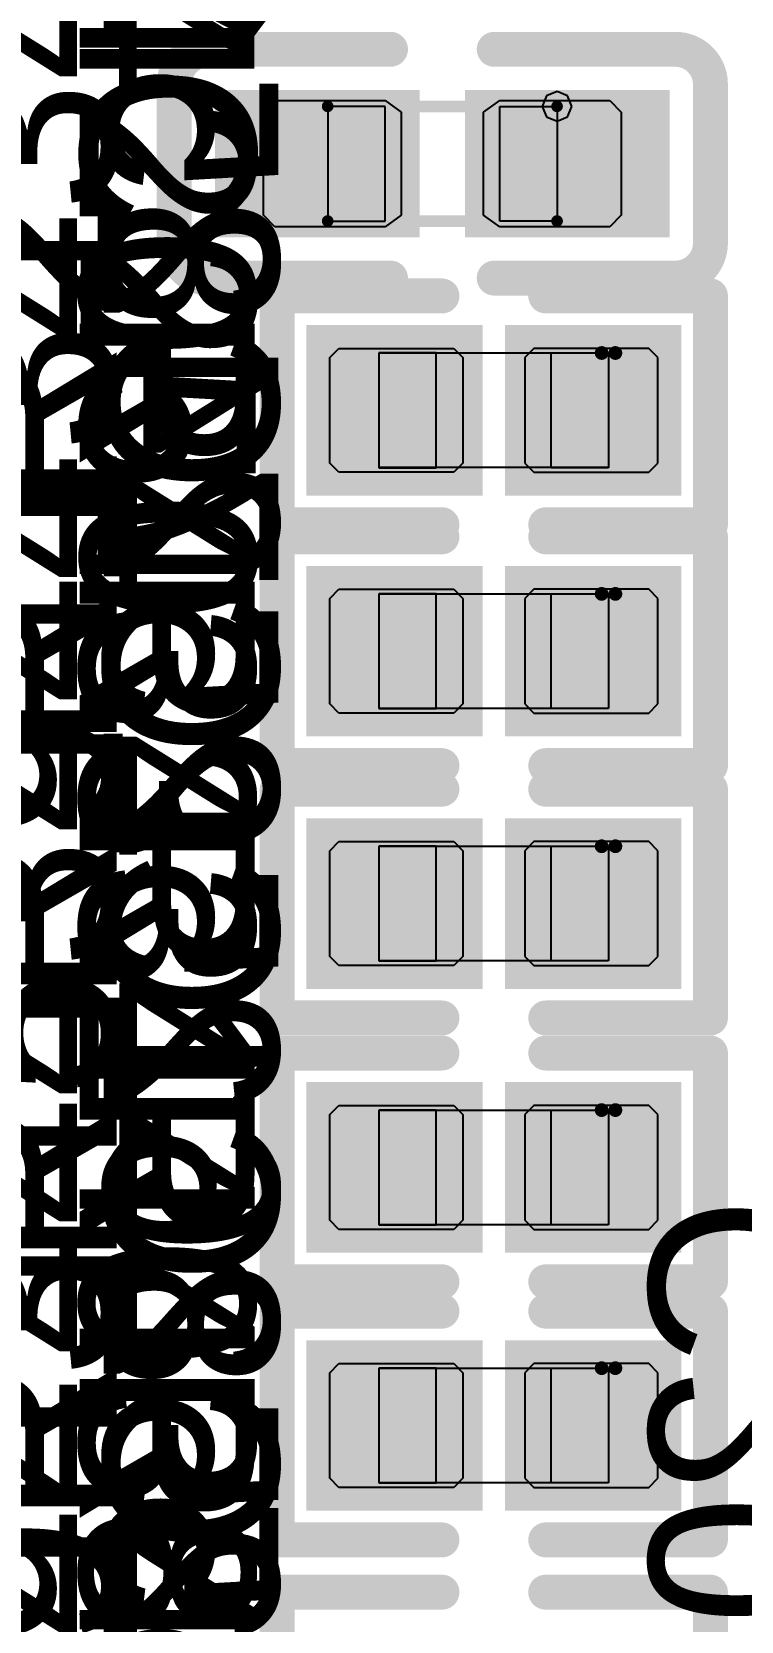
# Model space of a CAD drawing. Header units: millimetres. Extents: x 892 to 1144, y 1011 to 1123.
# Drawn here: x 1001.39 to 1004.48, y 1041.07 to 1048 of the extents above; entities that cross this region are included whole.
import ezdxf

# ---------------------------------------------------------------- set-up
doc = ezdxf.new("R2010")
doc.units = ezdxf.units.MM
for name, color, linetype in [('BottomOverlay', 54, 'Continuous'), ('Mechanical15', 56, 'Continuous'), ('Mechanical4', 56, 'Continuous'), ('Mechanical5', 56, 'Continuous'), ('Mechanical6', 56, 'Continuous'), ('TopLayer', 1, 'Continuous'), ('TopOverlay', 2, 'Continuous'), ('TopPaste', 8, 'Continuous'), ('TopSolder', 216, 'Continuous')]:
    doc.layers.add(name, color=color, linetype=linetype)

msp = doc.modelspace()

# ---------------------------------------------------------------- linework, layer by layer
at = {"layer": 'Mechanical15'}
for p, q in [((1003.675, 1047.74), (1003.6291, 1047.7209)), ((1003.7209, 1047.7209), (1003.675, 1047.74)), ((1002.925, 1047.675), (1002.675, 1047.675)), ((1002.675, 1047.675), (1002.675, 1047.175)), ((1002.925, 1047.175), (1002.925, 1047.675)), ((1003.425, 1047.675), (1003.675, 1047.675)), ((1003.425, 1047.175), (1003.425, 1047.675)), ((1003.6291, 1047.7209), (1003.6101, 1047.675)), ((1003.6101, 1047.675), (1003.6101, 1047.675)), ((1003.6101, 1047.675), (1003.6291, 1047.6291)), ((1003.675, 1047.675), (1003.675, 1047.175)), ((1003.7399, 1047.675), (1003.7209, 1047.7209)), ((1003.7209, 1047.6291), (1003.7399, 1047.675)), ((1003.7399, 1047.675), (1003.7399, 1047.675)), ((1003.6291, 1047.6291), (1003.675, 1047.6101)), ((1003.675, 1047.6101), (1003.7209, 1047.6291)), ((1002.675, 1047.175), (1002.925, 1047.175)), ((1003.675, 1047.175), (1003.425, 1047.175))]:
    msp.add_line(p, q, dxfattribs=at)
at = {"layer": 'Mechanical15', "const_width": 0.0508}
for points in [[(1002.675, 1047.675), (1003.675, 1047.675)], [(1002.675, 1047.175), (1002.675, 1047.675)], [(1003.675, 1047.175), (1003.675, 1047.675)], [(1002.675, 1047.175), (1003.675, 1047.175)]]:
    msp.add_lwpolyline(points, dxfattribs=at)
at = {"layer": 'Mechanical15', "const_width": 0.0254}
for points in [[(1002.6623, 1047.675, 1), (1002.6877, 1047.675, 1)], [(1002.6623, 1047.675, 1), (1002.6877, 1047.675, 1)], [(1003.6623, 1047.675, 1), (1003.6877, 1047.675, 1)], [(1003.6623, 1047.675, 1), (1003.6877, 1047.675, 1)], [(1002.6623, 1047.175, 1), (1002.6877, 1047.175, 1)], [(1002.6623, 1047.175, 1), (1002.6877, 1047.175, 1)], [(1003.6623, 1047.175, 1), (1003.6877, 1047.175, 1)], [(1003.6623, 1047.175, 1), (1003.6877, 1047.175, 1)]]:
    msp.add_lwpolyline(points, format="xyb", close=True, dxfattribs=at)
at = {"layer": 'Mechanical4'}
for p, q in [((1002.8993, 1046.6002), (1003.8993, 1046.6002)), ((1002.8993, 1046.1001), (1002.8993, 1046.6002)), ((1003.8993, 1046.6002), (1003.8993, 1046.1001)), ((1003.8993, 1046.1001), (1002.8993, 1046.1001)), ((1002.8993, 1045.5502), (1003.8993, 1045.5502)), ((1002.8993, 1045.0501), (1002.8993, 1045.5502)), ((1003.8993, 1045.5502), (1003.8993, 1045.0501)), ((1003.8993, 1045.0501), (1002.8993, 1045.0501)), ((1002.8993, 1044.4502), (1003.8993, 1044.4502)), ((1002.8993, 1043.9501), (1002.8993, 1044.4502)), ((1003.8993, 1044.4502), (1003.8993, 1043.9501)), ((1003.8993, 1043.9501), (1002.8993, 1043.9501)), ((1002.8993, 1043.3002), (1003.8993, 1043.3002)), ((1002.8993, 1042.8001), (1002.8993, 1043.3002)), ((1003.8993, 1043.3002), (1003.8993, 1042.8001)), ((1003.8993, 1042.8001), (1002.8993, 1042.8001)), ((1002.8993, 1042.1752), (1003.8993, 1042.1752)), ((1002.8993, 1041.6751), (1002.8993, 1042.1752)), ((1003.8993, 1042.1752), (1003.8993, 1041.6751)), ((1003.8993, 1041.6751), (1002.8993, 1041.6751))]:
    msp.add_line(p, q, dxfattribs=at)
at = {"layer": 'Mechanical5'}
for p, q in [((1003.1485, 1046.6), (1002.8985, 1046.6)), ((1002.8985, 1046.6), (1002.8985, 1046.1)), ((1003.1485, 1046.1), (1003.1485, 1046.6)), ((1003.6495, 1046.6), (1003.8995, 1046.6)), ((1003.6495, 1046.1), (1003.6495, 1046.6)), ((1003.8995, 1046.6), (1003.8995, 1046.1)), ((1002.8985, 1046.1), (1003.1485, 1046.1)), ((1003.8995, 1046.1), (1003.6495, 1046.1)), ((1003.1485, 1045.55), (1002.8985, 1045.55)), ((1002.8985, 1045.55), (1002.8985, 1045.05)), ((1003.1485, 1045.05), (1003.1485, 1045.55)), ((1003.6495, 1045.55), (1003.8995, 1045.55)), ((1003.6495, 1045.05), (1003.6495, 1045.55)), ((1003.8995, 1045.55), (1003.8995, 1045.05)), ((1002.8985, 1045.05), (1003.1485, 1045.05)), ((1003.8995, 1045.05), (1003.6495, 1045.05)), ((1003.1485, 1044.45), (1002.8985, 1044.45)), ((1002.8985, 1044.45), (1002.8985, 1043.95)), ((1003.1485, 1043.95), (1003.1485, 1044.45)), ((1003.6495, 1044.45), (1003.8995, 1044.45)), ((1003.6495, 1043.95), (1003.6495, 1044.45)), ((1003.8995, 1044.45), (1003.8995, 1043.95)), ((1002.8985, 1043.95), (1003.1485, 1043.95)), ((1003.8995, 1043.95), (1003.6495, 1043.95)), ((1003.1485, 1043.3), (1002.8985, 1043.3)), ((1002.8985, 1043.3), (1002.8985, 1042.8)), ((1003.1485, 1042.8), (1003.1485, 1043.3)), ((1003.6495, 1043.3), (1003.8995, 1043.3)), ((1003.6495, 1042.8), (1003.6495, 1043.3)), ((1003.8995, 1043.3), (1003.8995, 1042.8)), ((1002.8985, 1042.8), (1003.1485, 1042.8)), ((1003.8995, 1042.8), (1003.6495, 1042.8)), ((1003.1485, 1042.175), (1002.8985, 1042.175)), ((1002.8985, 1042.175), (1002.8985, 1041.675)), ((1003.1485, 1041.675), (1003.1485, 1042.175)), ((1003.6495, 1042.175), (1003.8995, 1042.175)), ((1003.6495, 1041.675), (1003.6495, 1042.175)), ((1003.8995, 1042.175), (1003.8995, 1041.675)), ((1002.8985, 1041.675), (1003.1485, 1041.675)), ((1003.8995, 1041.675), (1003.6495, 1041.675))]:
    msp.add_line(p, q, dxfattribs=at)
at = {"layer": 'Mechanical6'}
for points, const_width in [([(1003.9293, 1046.5999, 1), (1003.8694, 1046.5999, 1)], 0.06), ([(1003.8544, 1046.5999, 1), (1003.8844, 1046.5999, 1)], 0.03), ([(1003.9143, 1046.5999, 1), (1003.9443, 1046.5999, 1)], 0.03), ([(1003.9293, 1045.5499, 1), (1003.8694, 1045.5499, 1)], 0.06), ([(1003.8544, 1045.5499, 1), (1003.8844, 1045.5499, 1)], 0.03), ([(1003.9143, 1045.5499, 1), (1003.9443, 1045.5499, 1)], 0.03), ([(1003.9293, 1044.4499, 1), (1003.8694, 1044.4499, 1)], 0.06), ([(1003.8544, 1044.4499, 1), (1003.8844, 1044.4499, 1)], 0.03), ([(1003.9143, 1044.4499, 1), (1003.9443, 1044.4499, 1)], 0.03), ([(1003.9293, 1043.2999, 1), (1003.8694, 1043.2999, 1)], 0.06), ([(1003.8544, 1043.2999, 1), (1003.8844, 1043.2999, 1)], 0.03), ([(1003.9143, 1043.2999, 1), (1003.9443, 1043.2999, 1)], 0.03), ([(1003.9293, 1042.1749, 1), (1003.8694, 1042.1749, 1)], 0.06), ([(1003.8544, 1042.1749, 1), (1003.8844, 1042.1749, 1)], 0.03), ([(1003.9143, 1042.1749, 1), (1003.9443, 1042.1749, 1)], 0.03)]:
    msp.add_lwpolyline(points, format="xyb", close=True, dxfattribs=dict(at, const_width=const_width))
at = {"layer": 'TopLayer'}
for points in [[(1003.025, 1047.695), (1002.2349, 1047.695), (1003.025, 1047.155), (1002.2349, 1047.155)], [(1004.1151, 1047.695), (1003.325, 1047.695), (1004.1151, 1047.155), (1003.325, 1047.155)], [(1003.2495, 1046.62), (1002.6838, 1046.62), (1003.2495, 1046.08), (1002.6838, 1046.08)], [(1004.1151, 1046.62), (1003.5494, 1046.62), (1004.1151, 1046.08), (1003.5494, 1046.08)], [(1003.2495, 1045.57), (1002.6838, 1045.57), (1003.2495, 1045.03), (1002.6838, 1045.03)], [(1004.1151, 1045.57), (1003.5494, 1045.57), (1004.1151, 1045.03), (1003.5494, 1045.03)], [(1003.2495, 1044.47), (1002.6838, 1044.47), (1003.2495, 1043.93), (1002.6838, 1043.93)], [(1004.1151, 1044.47), (1003.5494, 1044.47), (1004.1151, 1043.93), (1003.5494, 1043.93)], [(1003.2495, 1043.32), (1002.6838, 1043.32), (1003.2495, 1042.78), (1002.6838, 1042.78)], [(1004.1151, 1043.32), (1003.5494, 1043.32), (1004.1151, 1042.78), (1003.5494, 1042.78)], [(1003.2495, 1042.195), (1002.6838, 1042.195), (1003.2495, 1041.655), (1002.6838, 1041.655)], [(1004.1151, 1042.195), (1003.5494, 1042.195), (1004.1151, 1041.655), (1003.5494, 1041.655)]]:
    msp.add_solid(points, dxfattribs=at)
at = {"layer": 'TopOverlay', "const_width": 0.1524}
for points in [[(1002.0063, 1047.7712, -0.414214), (1002.1587, 1047.9236)], [(1004.1913, 1047.9236, -0.414214), (1004.3437, 1047.7712)], [(1002.1587, 1046.9264, -0.414214), (1002.0063, 1047.0788)], [(1004.3437, 1047.0788, -0.414214), (1004.1913, 1046.9264)]]:
    msp.add_lwpolyline(points, format="xyb", dxfattribs=at)
for points in [[(1002.1587, 1047.9236), (1002.9488, 1047.9236)], [(1003.4012, 1047.9236), (1004.1913, 1047.9236)], [(1002.0063, 1047.0788), (1002.0063, 1047.7712)], [(1004.3437, 1047.0788), (1004.3437, 1047.7712)], [(1002.1587, 1046.9264), (1002.9488, 1046.9264)], [(1003.4012, 1046.9264), (1004.1913, 1046.9264)], [(1002.4552, 1046.8486), (1003.1732, 1046.8486)], [(1002.4552, 1045.8514), (1002.4552, 1046.8486)], [(1003.6257, 1046.8486), (1004.3437, 1046.8486)], [(1004.3437, 1045.8514), (1004.3437, 1046.8486)], [(1002.4552, 1045.8514), (1003.1732, 1045.8514)], [(1003.6257, 1045.8514), (1004.3437, 1045.8514)], [(1002.4552, 1045.7986), (1003.1732, 1045.7986)], [(1002.4552, 1044.8014), (1002.4552, 1045.7986)], [(1003.6257, 1045.7986), (1004.3437, 1045.7986)], [(1004.3437, 1044.8014), (1004.3437, 1045.7986)], [(1002.4552, 1044.8014), (1003.1732, 1044.8014)], [(1003.6257, 1044.8014), (1004.3437, 1044.8014)], [(1002.4552, 1044.6986), (1003.1732, 1044.6986)], [(1002.4552, 1043.7014), (1002.4552, 1044.6986)], [(1003.6257, 1044.6986), (1004.3437, 1044.6986)], [(1004.3437, 1043.7014), (1004.3437, 1044.6986)], [(1002.4552, 1043.7014), (1003.1732, 1043.7014)], [(1003.6257, 1043.7014), (1004.3437, 1043.7014)], [(1002.4552, 1043.5486), (1003.1732, 1043.5486)], [(1002.4552, 1042.5514), (1002.4552, 1043.5486)], [(1003.6257, 1043.5486), (1004.3437, 1043.5486)], [(1004.3437, 1042.5514), (1004.3437, 1043.5486)], [(1002.4552, 1042.5514), (1003.1732, 1042.5514)], [(1003.6257, 1042.5514), (1004.3437, 1042.5514)], [(1002.4552, 1042.4236), (1003.1732, 1042.4236)], [(1002.4552, 1041.4264), (1002.4552, 1042.4236)], [(1003.6257, 1042.4236), (1004.3437, 1042.4236)], [(1004.3437, 1041.4264), (1004.3437, 1042.4236)], [(1002.4552, 1041.4264), (1003.1732, 1041.4264)], [(1003.6257, 1041.4264), (1004.3437, 1041.4264)], [(1002.4552, 1041.1986), (1003.1732, 1041.1986)], [(1002.4552, 1040.2014), (1002.4552, 1041.1986)], [(1003.6257, 1041.1986), (1004.3437, 1041.1986)], [(1004.3437, 1040.2014), (1004.3437, 1041.1986)]]:
    msp.add_lwpolyline(points, dxfattribs=at)
at = {"layer": 'TopOverlay', "const_width": 0.0762}
for points in [[(1002.1206, 1047.9236, 1), (1002.1968, 1047.9236, 1)], [(1002.1206, 1047.9236, 1), (1002.1968, 1047.9236, 1)], [(1002.9107, 1047.9236, 1), (1002.9869, 1047.9236, 1)], [(1003.3631, 1047.9236, 1), (1003.4393, 1047.9236, 1)], [(1004.1532, 1047.9236, 1), (1004.2294, 1047.9236, 1)], [(1004.1532, 1047.9236, 1), (1004.2294, 1047.9236, 1)], [(1001.9682, 1047.7712, 1), (1002.0444, 1047.7712, 1)], [(1001.9682, 1047.7712, 1), (1002.0444, 1047.7712, 1)], [(1004.3056, 1047.7712, 1), (1004.3818, 1047.7712, 1)], [(1004.3056, 1047.7712, 1), (1004.3818, 1047.7712, 1)], [(1001.9682, 1047.0788, 1), (1002.0444, 1047.0788, 1)], [(1001.9682, 1047.0788, 1), (1002.0444, 1047.0788, 1)], [(1004.3056, 1047.0788, 1), (1004.3818, 1047.0788, 1)], [(1004.3056, 1047.0788, 1), (1004.3818, 1047.0788, 1)], [(1002.1206, 1046.9264, 1), (1002.1968, 1046.9264, 1)], [(1002.1206, 1046.9264, 1), (1002.1968, 1046.9264, 1)], [(1002.9107, 1046.9264, 1), (1002.9869, 1046.9264, 1)], [(1003.3631, 1046.9264, 1), (1003.4393, 1046.9264, 1)], [(1004.1532, 1046.9264, 1), (1004.2294, 1046.9264, 1)], [(1004.1532, 1046.9264, 1), (1004.2294, 1046.9264, 1)], [(1002.4171, 1046.8486, 1), (1002.4933, 1046.8486, 1)], [(1002.4171, 1046.8486, 1), (1002.4933, 1046.8486, 1)], [(1003.1351, 1046.8486, 1), (1003.2113, 1046.8486, 1)], [(1003.5876, 1046.8486, 1), (1003.6638, 1046.8486, 1)], [(1004.3056, 1046.8486, 1), (1004.3818, 1046.8486, 1)], [(1004.3056, 1046.8486, 1), (1004.3818, 1046.8486, 1)], [(1002.4171, 1045.8514, 1), (1002.4933, 1045.8514, 1)], [(1002.4171, 1045.8514, 1), (1002.4933, 1045.8514, 1)], [(1003.1351, 1045.8514, 1), (1003.2113, 1045.8514, 1)], [(1003.5876, 1045.8514, 1), (1003.6638, 1045.8514, 1)], [(1004.3056, 1045.8514, 1), (1004.3818, 1045.8514, 1)], [(1004.3056, 1045.8514, 1), (1004.3818, 1045.8514, 1)], [(1002.4171, 1045.7986, 1), (1002.4933, 1045.7986, 1)], [(1002.4171, 1045.7986, 1), (1002.4933, 1045.7986, 1)], [(1003.1351, 1045.7986, 1), (1003.2113, 1045.7986, 1)], [(1003.5876, 1045.7986, 1), (1003.6638, 1045.7986, 1)], [(1004.3056, 1045.7986, 1), (1004.3818, 1045.7986, 1)], [(1004.3056, 1045.7986, 1), (1004.3818, 1045.7986, 1)], [(1002.4171, 1044.8014, 1), (1002.4933, 1044.8014, 1)], [(1002.4171, 1044.8014, 1), (1002.4933, 1044.8014, 1)], [(1003.1351, 1044.8014, 1), (1003.2113, 1044.8014, 1)], [(1003.5876, 1044.8014, 1), (1003.6638, 1044.8014, 1)], [(1004.3056, 1044.8014, 1), (1004.3818, 1044.8014, 1)], [(1004.3056, 1044.8014, 1), (1004.3818, 1044.8014, 1)], [(1002.4171, 1044.6986, 1), (1002.4933, 1044.6986, 1)], [(1002.4171, 1044.6986, 1), (1002.4933, 1044.6986, 1)], [(1003.1351, 1044.6986, 1), (1003.2113, 1044.6986, 1)], [(1003.5876, 1044.6986, 1), (1003.6638, 1044.6986, 1)], [(1004.3056, 1044.6986, 1), (1004.3818, 1044.6986, 1)], [(1004.3056, 1044.6986, 1), (1004.3818, 1044.6986, 1)], [(1002.4171, 1043.7014, 1), (1002.4933, 1043.7014, 1)], [(1002.4171, 1043.7014, 1), (1002.4933, 1043.7014, 1)], [(1003.1351, 1043.7014, 1), (1003.2113, 1043.7014, 1)], [(1003.5876, 1043.7014, 1), (1003.6638, 1043.7014, 1)], [(1004.3056, 1043.7014, 1), (1004.3818, 1043.7014, 1)], [(1004.3056, 1043.7014, 1), (1004.3818, 1043.7014, 1)], [(1002.4171, 1043.5486, 1), (1002.4933, 1043.5486, 1)], [(1002.4171, 1043.5486, 1), (1002.4933, 1043.5486, 1)], [(1003.1351, 1043.5486, 1), (1003.2113, 1043.5486, 1)], [(1003.5876, 1043.5486, 1), (1003.6638, 1043.5486, 1)], [(1004.3056, 1043.5486, 1), (1004.3818, 1043.5486, 1)], [(1004.3056, 1043.5486, 1), (1004.3818, 1043.5486, 1)], [(1002.4171, 1042.5514, 1), (1002.4933, 1042.5514, 1)], [(1002.4171, 1042.5514, 1), (1002.4933, 1042.5514, 1)], [(1003.1351, 1042.5514, 1), (1003.2113, 1042.5514, 1)], [(1003.5876, 1042.5514, 1), (1003.6638, 1042.5514, 1)], [(1004.3056, 1042.5514, 1), (1004.3818, 1042.5514, 1)], [(1004.3056, 1042.5514, 1), (1004.3818, 1042.5514, 1)], [(1002.4171, 1042.4236, 1), (1002.4933, 1042.4236, 1)], [(1002.4171, 1042.4236, 1), (1002.4933, 1042.4236, 1)], [(1003.1351, 1042.4236, 1), (1003.2113, 1042.4236, 1)], [(1003.5876, 1042.4236, 1), (1003.6638, 1042.4236, 1)], [(1004.3056, 1042.4236, 1), (1004.3818, 1042.4236, 1)], [(1004.3056, 1042.4236, 1), (1004.3818, 1042.4236, 1)], [(1002.4171, 1041.4264, 1), (1002.4933, 1041.4264, 1)], [(1002.4171, 1041.4264, 1), (1002.4933, 1041.4264, 1)], [(1003.1351, 1041.4264, 1), (1003.2113, 1041.4264, 1)], [(1003.5876, 1041.4264, 1), (1003.6638, 1041.4264, 1)], [(1004.3056, 1041.4264, 1), (1004.3818, 1041.4264, 1)], [(1004.3056, 1041.4264, 1), (1004.3818, 1041.4264, 1)], [(1002.4171, 1041.1986, 1), (1002.4933, 1041.1986, 1)], [(1002.4171, 1041.1986, 1), (1002.4933, 1041.1986, 1)], [(1003.1351, 1041.1986, 1), (1003.2113, 1041.1986, 1)], [(1003.5876, 1041.1986, 1), (1003.6638, 1041.1986, 1)], [(1004.3056, 1041.1986, 1), (1004.3818, 1041.1986, 1)], [(1004.3056, 1041.1986, 1), (1004.3818, 1041.1986, 1)]]:
    msp.add_lwpolyline(points, format="xyb", close=True, dxfattribs=at)
at = {"layer": 'TopPaste'}
for p, q in [((1002.395, 1047.65), (1002.445, 1047.7)), ((1002.445, 1047.7), (1002.925, 1047.7)), ((1002.925, 1047.7), (1002.995, 1047.65)), ((1003.355, 1047.65), (1003.425, 1047.7)), ((1003.425, 1047.7), (1003.905, 1047.7)), ((1003.905, 1047.7), (1003.955, 1047.65)), ((1002.395, 1047.2), (1002.395, 1047.65)), ((1002.995, 1047.65), (1002.995, 1047.2)), ((1003.355, 1047.2), (1003.355, 1047.65)), ((1003.955, 1047.65), (1003.955, 1047.2)), ((1002.445, 1047.15), (1002.395, 1047.2)), ((1002.995, 1047.2), (1002.925, 1047.15)), ((1003.425, 1047.15), (1003.355, 1047.2)), ((1003.955, 1047.2), (1003.905, 1047.15)), ((1002.925, 1047.15), (1002.445, 1047.15)), ((1003.905, 1047.15), (1003.425, 1047.15)), ((1002.6838, 1046.58), (1002.7238, 1046.62)), ((1002.7238, 1046.62), (1003.2245, 1046.62)), ((1003.2245, 1046.62), (1003.2645, 1046.58)), ((1003.5745, 1046.62), (1003.5345, 1046.58)), ((1004.0751, 1046.62), (1003.5745, 1046.62)), ((1004.1151, 1046.58), (1004.0751, 1046.62)), ((1002.6838, 1046.12), (1002.6838, 1046.58)), ((1003.2645, 1046.58), (1003.2645, 1046.12)), ((1003.5345, 1046.58), (1003.5345, 1046.12)), ((1004.1151, 1046.12), (1004.1151, 1046.58)), ((1002.7238, 1046.08), (1002.6838, 1046.12)), ((1003.2245, 1046.08), (1002.7238, 1046.08)), ((1003.2645, 1046.12), (1003.2245, 1046.08)), ((1003.5345, 1046.12), (1003.5745, 1046.08)), ((1003.5745, 1046.08), (1004.0751, 1046.08)), ((1004.0751, 1046.08), (1004.1151, 1046.12)), ((1002.6838, 1045.53), (1002.7238, 1045.57)), ((1002.6838, 1045.07), (1002.6838, 1045.53)), ((1002.7238, 1045.57), (1003.2245, 1045.57)), ((1003.2245, 1045.57), (1003.2645, 1045.53)), ((1003.2645, 1045.53), (1003.2645, 1045.07)), ((1003.5745, 1045.57), (1003.5345, 1045.53)), ((1003.5345, 1045.53), (1003.5345, 1045.07)), ((1004.0751, 1045.57), (1003.5745, 1045.57)), ((1004.1151, 1045.53), (1004.0751, 1045.57)), ((1004.1151, 1045.07), (1004.1151, 1045.53)), ((1002.7238, 1045.03), (1002.6838, 1045.07)), ((1003.2245, 1045.03), (1002.7238, 1045.03)), ((1003.2645, 1045.07), (1003.2245, 1045.03)), ((1003.5345, 1045.07), (1003.5745, 1045.03)), ((1003.5745, 1045.03), (1004.0751, 1045.03)), ((1004.0751, 1045.03), (1004.1151, 1045.07)), ((1002.6838, 1044.43), (1002.7238, 1044.47)), ((1002.7238, 1044.47), (1003.2245, 1044.47)), ((1003.2245, 1044.47), (1003.2645, 1044.43)), ((1003.5745, 1044.47), (1003.5345, 1044.43)), ((1004.0751, 1044.47), (1003.5745, 1044.47)), ((1004.1151, 1044.43), (1004.0751, 1044.47)), ((1002.6838, 1043.97), (1002.6838, 1044.43)), ((1003.2645, 1044.43), (1003.2645, 1043.97)), ((1003.5345, 1044.43), (1003.5345, 1043.97)), ((1004.1151, 1043.97), (1004.1151, 1044.43)), ((1002.7238, 1043.93), (1002.6838, 1043.97)), ((1003.2245, 1043.93), (1002.7238, 1043.93)), ((1003.2645, 1043.97), (1003.2245, 1043.93)), ((1003.5345, 1043.97), (1003.5745, 1043.93)), ((1003.5745, 1043.93), (1004.0751, 1043.93)), ((1004.0751, 1043.93), (1004.1151, 1043.97)), ((1002.6838, 1043.28), (1002.7238, 1043.32)), ((1002.7238, 1043.32), (1003.2245, 1043.32)), ((1003.2245, 1043.32), (1003.2645, 1043.28)), ((1003.5745, 1043.32), (1003.5345, 1043.28)), ((1004.0751, 1043.32), (1003.5745, 1043.32)), ((1004.1151, 1043.28), (1004.0751, 1043.32)), ((1002.6838, 1042.82), (1002.6838, 1043.28)), ((1003.2645, 1043.28), (1003.2645, 1042.82)), ((1003.5345, 1043.28), (1003.5345, 1042.82)), ((1004.1151, 1042.82), (1004.1151, 1043.28)), ((1002.7238, 1042.78), (1002.6838, 1042.82)), ((1003.2645, 1042.82), (1003.2245, 1042.78)), ((1003.5345, 1042.82), (1003.5745, 1042.78)), ((1004.0751, 1042.78), (1004.1151, 1042.82)), ((1003.2245, 1042.78), (1002.7238, 1042.78)), ((1003.5745, 1042.78), (1004.0751, 1042.78)), ((1002.6838, 1042.155), (1002.7238, 1042.195)), ((1002.7238, 1042.195), (1003.2245, 1042.195)), ((1003.2245, 1042.195), (1003.2645, 1042.155)), ((1003.5745, 1042.195), (1003.5345, 1042.155)), ((1004.0751, 1042.195), (1003.5745, 1042.195)), ((1004.1151, 1042.155), (1004.0751, 1042.195)), ((1002.6838, 1041.695), (1002.6838, 1042.155)), ((1003.2645, 1042.155), (1003.2645, 1041.695)), ((1003.5345, 1042.155), (1003.5345, 1041.695)), ((1004.1151, 1041.695), (1004.1151, 1042.155)), ((1002.7238, 1041.655), (1002.6838, 1041.695)), ((1003.2645, 1041.695), (1003.2245, 1041.655)), ((1003.5345, 1041.695), (1003.5745, 1041.655)), ((1004.0751, 1041.655), (1004.1151, 1041.695)), ((1003.2245, 1041.655), (1002.7238, 1041.655)), ((1003.5745, 1041.655), (1004.0751, 1041.655))]:
    msp.add_line(p, q, dxfattribs=at)
for points in [[(1003.025, 1047.695), (1002.2349, 1047.695), (1003.025, 1047.155), (1002.2349, 1047.155)], [(1004.1151, 1047.695), (1003.325, 1047.695), (1004.1151, 1047.155), (1003.325, 1047.155)], [(1003.2495, 1046.62), (1002.6838, 1046.62), (1003.2495, 1046.08), (1002.6838, 1046.08)], [(1004.1151, 1046.62), (1003.5494, 1046.62), (1004.1151, 1046.08), (1003.5494, 1046.08)], [(1003.2495, 1045.57), (1002.6838, 1045.57), (1003.2495, 1045.03), (1002.6838, 1045.03)], [(1004.1151, 1045.57), (1003.5494, 1045.57), (1004.1151, 1045.03), (1003.5494, 1045.03)], [(1003.2495, 1044.47), (1002.6838, 1044.47), (1003.2495, 1043.93), (1002.6838, 1043.93)], [(1004.1151, 1044.47), (1003.5494, 1044.47), (1004.1151, 1043.93), (1003.5494, 1043.93)], [(1003.2495, 1043.32), (1002.6838, 1043.32), (1003.2495, 1042.78), (1002.6838, 1042.78)], [(1004.1151, 1043.32), (1003.5494, 1043.32), (1004.1151, 1042.78), (1003.5494, 1042.78)], [(1003.2495, 1042.195), (1002.6838, 1042.195), (1003.2495, 1041.655), (1002.6838, 1041.655)], [(1004.1151, 1042.195), (1003.5494, 1042.195), (1004.1151, 1041.655), (1003.5494, 1041.655)]]:
    msp.add_solid(points, dxfattribs=at)
at = {"layer": 'TopSolder'}
for points in [[(1003.0758, 1047.7458), (1002.1841, 1047.7458), (1003.0758, 1047.1042), (1002.1841, 1047.1042)], [(1004.1659, 1047.7458), (1003.2742, 1047.7458), (1004.1659, 1047.1042), (1003.2742, 1047.1042)], [(1003.3511, 1046.7216), (1002.5822, 1046.7216), (1003.3511, 1045.9784), (1002.5822, 1045.9784)], [(1004.2167, 1046.7216), (1003.4478, 1046.7216), (1004.2167, 1045.9784), (1003.4478, 1045.9784)], [(1003.3511, 1045.6716), (1002.5822, 1045.6716), (1003.3511, 1044.9284), (1002.5822, 1044.9284)], [(1004.2167, 1045.6716), (1003.4478, 1045.6716), (1004.2167, 1044.9284), (1003.4478, 1044.9284)], [(1003.3511, 1044.5716), (1002.5822, 1044.5716), (1003.3511, 1043.8284), (1002.5822, 1043.8284)], [(1004.2167, 1044.5716), (1003.4478, 1044.5716), (1004.2167, 1043.8284), (1003.4478, 1043.8284)], [(1003.3511, 1043.4216), (1002.5822, 1043.4216), (1003.3511, 1042.6784), (1002.5822, 1042.6784)], [(1004.2167, 1043.4216), (1003.4478, 1043.4216), (1004.2167, 1042.6784), (1003.4478, 1042.6784)], [(1003.3511, 1042.2966), (1002.5822, 1042.2966), (1003.3511, 1041.5534), (1002.5822, 1041.5534)], [(1004.2167, 1042.2966), (1003.4478, 1042.2966), (1004.2167, 1041.5534), (1003.4478, 1041.5534)]]:
    msp.add_solid(points, dxfattribs=at)

# ---------------------------------------------------------------- texts
at = {"layer": 'BottomOverlay', "text_generation_flag": 2}
for s, rotation, p in [('C251', 270, (1001.6984, 1045.9888)), ('C248', 270, (1001.6984, 1044.8388)), ('C257', 270, (1001.6984, 1043.6888)), ('C252', 270, (1001.6984, 1042.5388)), ('C261', 270, (1001.6984, 1041.3638)), ('C205', 90, (1004.8392, 1042.9236)), ('C258', 270, (1001.6984, 1040.2138)), ('C265', 270, (1001.6984, 1039.2138))]:
    msp.add_text(s, height=0.762, rotation=rotation, dxfattribs=at).set_placement(p)
at = {"layer": 'TopOverlay'}
for s, rotation, p in [('R424', 270, (1001.5934, 1050.239)), ('R420', 270, (1001.5934, 1049.014)), ('R434', 90, (1001.7547, 1045.9138)), ('C250', 270, (1001.5984, 1047.8612)), ('R432', 90, (1001.7547, 1044.8638)), ('R433', 270, (1001.5943, 1046.8112)), ('R441', 90, (1001.7547, 1043.7638)), ('R431', 270, (1001.5943, 1045.6862)), ('R439', 90, (1001.7547, 1042.6138)), ('R440', 270, (1001.5943, 1044.6112)), ('R445', 90, (1001.7547, 1041.4888)), ('R438', 270, (1001.5943, 1043.4362)), ('R443', 90, (1001.7547, 1040.2638)), ('R444', 270, (1001.5943, 1042.2112)), ('R449', 90, (1001.7547, 1039.0888))]:
    msp.add_text(s, height=0.762, rotation=rotation, dxfattribs=at).set_placement(p)

doc.saveas('drawing.dxf')
